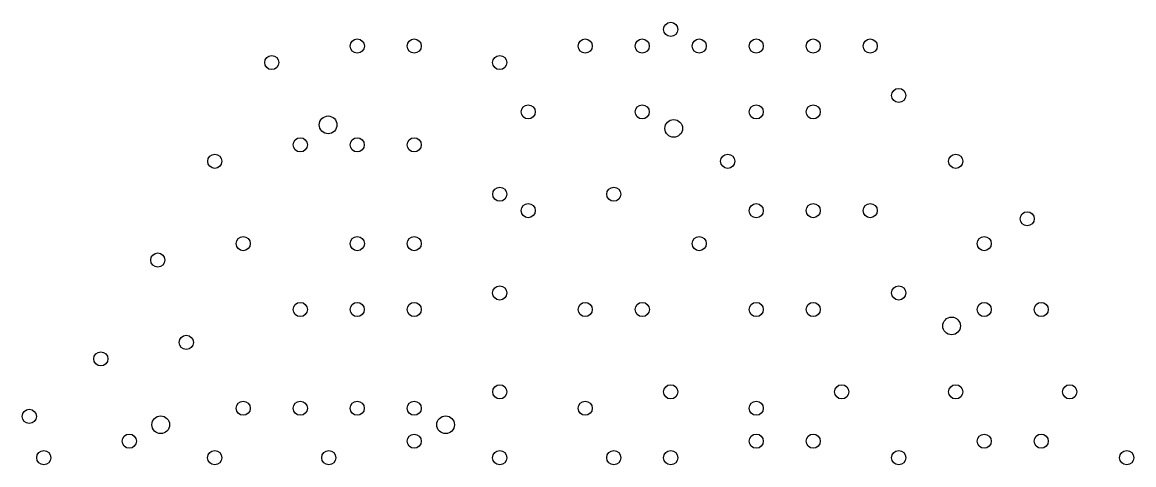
# Model space of a CAD drawing. Header units: millimetres. Extents: x -80 to 78, y 20 to 82.
import ezdxf

# ---------------------------------------------------------------- set-up
doc = ezdxf.new("R2010")
doc.units = ezdxf.units.MM
doc.layers.add('hole', color=6, linetype='Continuous')

msp = doc.modelspace()

# ---------------------------------------------------------------- linework, layer by layer
at = {"layer": 'hole'}
for centre, radius in [((12.08, 81.43), 1), ((-32.22, 79.07), 1), ((-24.17, 79.07), 1), ((0, 79.07), 1), ((8.05, 79.07), 1), ((16.11, 79.07), 1), ((24.17, 79.07), 1), ((32.22, 79.07), 1), ((40.28, 79.07), 1), ((-44.31, 76.74), 1), ((-12.09, 76.74), 1), ((44.31, 72.09), 1), ((-8.06, 69.77), 1), ((8.05, 69.77), 1), ((24.17, 69.77), 1), ((32.22, 69.77), 1), ((-36.34, 67.94), 1.25), ((12.5, 67.44), 1.25), ((-40.28, 65.12), 1), ((-32.23, 65.12), 1), ((-24.17, 65.12), 1), ((-52.36, 62.79), 1), ((20.14, 62.79), 1), ((52.36, 62.79), 1), ((-12.08, 58.14), 1), ((4.03, 58.14), 1), ((-8.06, 55.82), 1), ((24.17, 55.81), 1), ((32.22, 55.82), 1), ((40.28, 55.82), 1), ((62.47, 54.67), 1), ((-48.34, 51.16), 1), ((-32.22, 51.16), 1), ((-24.17, 51.16), 1), ((16.11, 51.16), 1), ((56.39, 51.16), 1), ((-60.42, 48.84), 1), ((-12.09, 44.19), 1), ((44.31, 44.19), 1), ((-40.28, 41.86), 1), ((-32.23, 41.86), 1), ((-24.17, 41.86), 1), ((0, 41.86), 1), ((8.06, 41.86), 1), ((24.17, 41.86), 1), ((32.22, 41.86), 1), ((56.39, 41.86), 1), ((64.45, 41.86), 1), ((51.78, 39.53), 1.25), ((-56.39, 37.21), 1), ((-68.47, 34.88), 1), ((-12.08, 30.23), 1), ((12.08, 30.23), 1), ((36.25, 30.23), 1), ((52.36, 30.23), 1), ((68.48, 30.23), 1), ((-48.34, 27.91), 1), ((-40.28, 27.91), 1), ((-32.23, 27.91), 1), ((-24.17, 27.91), 1), ((0, 27.91), 1), ((24.17, 27.91), 1), ((-78.58, 26.76), 1), ((-60.01, 25.58), 1.25), ((-19.73, 25.58), 1.25), ((-64.45, 23.26), 1), ((-24.17, 23.25), 1), ((24.17, 23.26), 1), ((32.22, 23.26), 1), ((56.39, 23.25), 1), ((64.45, 23.26), 1), ((-76.53, 20.93), 1), ((-52.37, 20.93), 1), ((-36.25, 20.93), 1), ((-12.09, 20.93), 1), ((4.03, 20.93), 1), ((12.08, 20.93), 1), ((44.31, 20.93), 1), ((76.53, 20.93), 1)]:
    msp.add_circle(centre, radius, dxfattribs=at)

doc.saveas('drawing.dxf')
